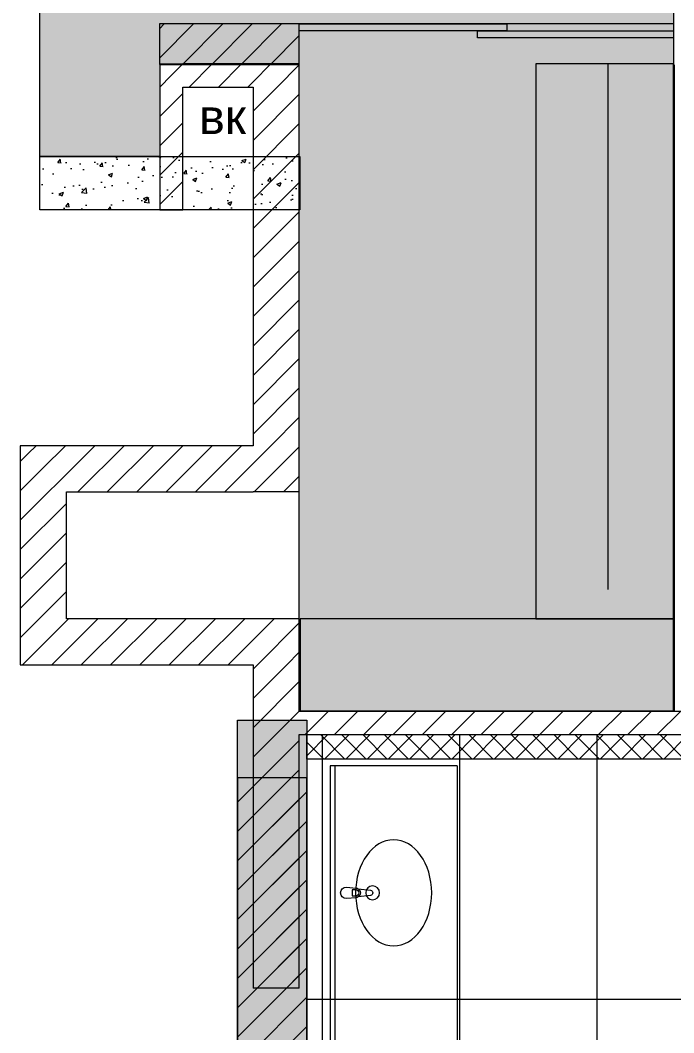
# Model space of a CAD drawing. Header units: millimetres. Extents: x 2336463 to 2579121, y 595385 to 778077.
# Drawn here: x 2525594 to 2528427, y 618458 to 622846 of the extents above; entities that cross this region are included whole.
import ezdxf

# ---------------------------------------------------------------- set-up
doc = ezdxf.new("R2010")
doc.units = ezdxf.units.MM
doc.header["$MEASUREMENT"] = 0
for name, color, linetype, lineweight, true_color in [('+ план экспозиций_Ном._пера__242', 7, 'Continuous', 13, 0x1b55b5), ('+возводимые стены_Ном._пера__169', 7, 'Continuous', 5, 0x68b353), ('+возводимые стены_Ном._пера__9', 7, 'Continuous', 15, 0x3dad99), ('+стена с дверью_Ном._пера__243', 7, 'Continuous', 13, 0xe25822), ('сит план_Ном._пера__87', 7, 'Continuous', 20, 0x6a6a6a)]:
    doc.layers.add(name, color=color, linetype=linetype, lineweight=lineweight, true_color=true_color)
for name, color, linetype in [('+возводимые стены', 7, 'Continuous'), ('Интерьер - Мебель', 7, 'Continuous'), ('сит план', 7, 'Continuous')]:
    doc.layers.add(name, color=color, linetype=linetype)
for name, color, linetype, lineweight in [('+возводимые стены_Ном._пера__1', 7, 'Continuous', 13), ('+возводимые стены_Ном._пера__101', 252, 'Continuous', 5), ('+стена с дверью_Ном._пера__1', 7, 'Continuous', 13), ('Интерьер - Мебель_Ном._пера__1', 7, 'Continuous', 13), ('сит план_Ном._пера__1', 7, 'Continuous', 13)]:
    doc.layers.add(name, color=color, linetype=linetype, lineweight=lineweight)
doc.styles.add('СГЕНЕРИР_СТИЛЬ_1', font='arial.ttf')
doc.linetypes.add('вешало', pattern='A,0,[1,Р”РёР·Р°Р№РЅ РїСЂРѕРµРєС‚ СЂР°Р±РѕС‡РёР№1.Shx,S=9.52381,R=0,X=0,Y=0],-1200,0', length=1200)
pattern_1 = [(45, (2086872.015, 585813.69), (-63.639609, 63.639609), [])]
pattern_2 = [(50, (2086872.01, 585813.69), (-182.18467, 15.939086), [19.05, -209.55]), (355, (2086872.01, 585813.69), (-35.24342, 191.056845), [15.24, -167.640584]), (100.451445, (2086887.2, 585812.36), (146.94125, 175.11775), [16.19001, -178.090245]), (46.1842, (2086872.01, 585864.49), (-271.07904, 42.04233), [28.575, -314.325]), (96.63556, (2086894.6, 585860.98), (237.40413, 247.42612), [24.28502, -267.1356]), (351.18415, (2086872.01, 585864.49), (237.40413, 247.42612), [22.85997, -251.45973]), (21, (2086897.41, 585851.79), (-151.61439, 102.2652), [19.05, -209.55]), (326, (2086897.41, 585851.79), (61.80203, 184.18797), [15.24, -167.64]), (71.451445, (2086910.05, 585843.26), (213.41642, 81.92277), [16.19001, -178.08994]), (37.5, (2086872.015, 585813.686), (3.088603, 84.555039), [0, -165.608, 0, -170.18, 0, -168.275]), (7.5, (2086872.015, 585813.69), (66.819663, 100.180575), [0, -97.028, 0, -161.798, 0, -64.135]), (327.5, (2086815.37, 585813.686), (-135.590595, 5.728744), [0, -63.5, 0, -198.12, 0, -262.89]), (317.5, (2086789.97, 585813.69), (148.12918, 25.42649), [0, -82.55, 0, -131.572, 0, -186.69])]

# ---------------------------------------------------------------- blocks, each defined once
blk = doc.blocks.new('Перекрытие_161', base_point=(2526807.8, 619852.8))
at = {"layer": 'Интерьер - Мебель_Ном._пера__1', "color": 7, "linetype": 'Continuous', "lineweight": 13, "flags": 128}
blk.add_lwpolyline([(2526807.8, 619852.8), (2528425.6, 619852.8), (2528425.6, 620252.2), (2526807.8, 620252.2)], close=True, dxfattribs=at)
blk = doc.blocks.new('Перекрытие_162', base_point=(2527829.6, 620252.2))
at = {"layer": 'Интерьер - Мебель_Ном._пера__1', "color": 7, "linetype": 'Continuous', "lineweight": 13, "flags": 128}
blk.add_lwpolyline([(2527829.6, 620252.2), (2528425.6, 620252.2), (2528425.6, 622656.3), (2527829.6, 622656.3)], close=True, dxfattribs=at)
blk = doc.blocks.new('Стена_590', base_point=(2526198.8, 622024))
at = {"layer": 'сит план_Ном._пера__87', "linetype": 'Continuous', "lineweight": 20, "true_color": 0x6a6a6a}
h = blk.add_hatch(dxfattribs=at)
h.set_pattern_fill('Блоки_Бетонные_Эффективные', color=251, style=0, pattern_type=2)
h.set_pattern_definition(pattern_1)
h.paths.add_polyline_path([(2526298.9, 622656.3), (2526198.9, 622656.3), (2526298.9, 622556.3)])
h = blk.add_hatch(dxfattribs=at)
h.set_pattern_fill('Блоки_Бетонные_Эффективные', color=251, style=0, pattern_type=2)
h.set_pattern_definition(pattern_1)
h.paths.add_polyline_path([(2526298.9, 622556.3), (2526198.9, 622656.3), (2526198.9, 622556.3)])
h = blk.add_hatch(dxfattribs=at)
h.set_pattern_fill('Блоки_Бетонные_Эффективные', color=251, style=0, pattern_type=2)
h.set_pattern_definition(pattern_1)
h.paths.add_polyline_path([(2526198.8, 622024), (2526298.8, 622024), (2526298.9, 622556.3), (2526198.9, 622556.3)])
at = {"layer": 'сит план_Ном._пера__1', "color": 7, "linetype": 'Continuous', "lineweight": 13, "flags": 128}
for points in [[(2526198.9, 622656.3), (2526198.8, 622024)], [(2526198.9, 622656.3), (2526298.9, 622656.3)], [(2526298.8, 622024), (2526298.9, 622556.3)], [(2526198.8, 622024), (2526298.8, 622024)]]:
    blk.add_lwpolyline(points, dxfattribs=at)
blk = doc.blocks.new('Стена_591', base_point=(2526198.9, 622656.3))
at = {"layer": 'сит план_Ном._пера__87', "linetype": 'Continuous', "lineweight": 20, "true_color": 0x6a6a6a}
h = blk.add_hatch(dxfattribs=at)
h.set_pattern_fill('Блоки_Бетонные_Эффективные', color=251, style=0, pattern_type=2)
h.set_pattern_definition(pattern_1)
h.paths.add_polyline_path([(2526298.9, 622556.3), (2526603.9, 622556.3), (2526603.9, 622656.3), (2526298.9, 622656.3)])
at = {"layer": 'сит план_Ном._пера__1', "color": 7, "linetype": 'Continuous', "lineweight": 13, "flags": 128}
for points in [[(2526603.9, 622656.3), (2526298.9, 622656.3)], [(2526298.9, 622556.3), (2526603.9, 622556.3)]]:
    blk.add_lwpolyline(points, dxfattribs=at)
blk = doc.blocks.new('Стена_604', base_point=(2526603.9, 622656.3))
at = {"layer": 'сит план_Ном._пера__87', "linetype": 'Continuous', "lineweight": 20, "true_color": 0x6a6a6a}
h = blk.add_hatch(dxfattribs=at)
h.set_pattern_fill('Блоки_Бетонные_Эффективные', color=251, style=0, pattern_type=2)
h.set_pattern_definition(pattern_1)
h.paths.add_polyline_path([(2526603.9, 622556.3), (2526803.9, 622656.3), (2526603.9, 622656.3)])
h = blk.add_hatch(dxfattribs=at)
h.set_pattern_fill('Блоки_Бетонные_Эффективные', color=251, style=0, pattern_type=2)
h.set_pattern_definition(pattern_1)
h.paths.add_polyline_path([(2526603.9, 622556.3), (2526803.9, 622556.3), (2526803.9, 622656.3)])
h = blk.add_hatch(dxfattribs=at)
h.set_pattern_fill('Блоки_Бетонные_Эффективные', color=251, style=0, pattern_type=2)
h.set_pattern_definition(pattern_1)
h.paths.add_polyline_path([(2526603.9, 622556.3), (2526603.9, 621001.7), (2526803.9, 621001.7), (2526803.9, 622556.3)])
h = blk.add_hatch(dxfattribs=at)
h.set_pattern_fill('Блоки_Бетонные_Эффективные', color=251, style=0, pattern_type=2)
h.set_pattern_definition(pattern_1)
h.paths.add_polyline_path([(2526603.9, 620801.7), (2526803.9, 620801.7), (2526603.9, 621001.7)])
h = blk.add_hatch(dxfattribs=at)
h.set_pattern_fill('Блоки_Бетонные_Эффективные', color=251, style=0, pattern_type=2)
h.set_pattern_definition(pattern_1)
h.paths.add_polyline_path([(2526603.9, 621001.7), (2526803.9, 620801.7), (2526803.9, 621001.7)])
at = {"layer": 'сит план_Ном._пера__1', "color": 7, "linetype": 'Continuous', "lineweight": 13, "flags": 128}
for points in [[(2526803.9, 622656.3), (2526603.9, 622656.3)], [(2526803.9, 620801.7), (2526803.9, 622656.3)], [(2526603.9, 622556.3), (2526603.9, 621001.7)], [(2526803.9, 620801.7), (2526603.9, 620801.7)]]:
    blk.add_lwpolyline(points, dxfattribs=at)
blk = doc.blocks.new('Стена_605', base_point=(2526603.9, 621001.7))
at = {"layer": 'сит план_Ном._пера__87', "linetype": 'Continuous', "lineweight": 20, "true_color": 0x6a6a6a}
h = blk.add_hatch(dxfattribs=at)
h.set_pattern_fill('Блоки_Бетонные_Эффективные', color=251, style=0, pattern_type=2)
h.set_pattern_definition(pattern_1)
h.paths.add_polyline_path([(2525594.1, 620801.7), (2525794.1, 620801.7), (2525594.1, 621001.7)])
h = blk.add_hatch(dxfattribs=at)
h.set_pattern_fill('Блоки_Бетонные_Эффективные', color=251, style=0, pattern_type=2)
h.set_pattern_definition(pattern_1)
h.paths.add_polyline_path([(2525594.1, 621001.7), (2525794.1, 620801.7), (2525794.1, 621001.7)])
h = blk.add_hatch(dxfattribs=at)
h.set_pattern_fill('Блоки_Бетонные_Эффективные', color=251, style=0, pattern_type=2)
h.set_pattern_definition(pattern_1)
h.paths.add_polyline_path([(2526603.9, 621001.7), (2525794.1, 621001.7), (2525794.1, 620801.7), (2526603.9, 620801.7)])
at = {"layer": 'сит план_Ном._пера__1', "color": 7, "linetype": 'Continuous', "lineweight": 13, "flags": 128}
for points in [[(2525594.1, 621001.7), (2525594.1, 620801.7)], [(2526603.9, 621001.7), (2525594.1, 621001.7)], [(2525794.1, 620801.7), (2526603.9, 620801.7)]]:
    blk.add_lwpolyline(points, dxfattribs=at)
blk = doc.blocks.new('Стена_606', base_point=(2525594.1, 621001.7))
at = {"layer": 'сит план_Ном._пера__87', "linetype": 'Continuous', "lineweight": 20, "true_color": 0x6a6a6a}
h = blk.add_hatch(dxfattribs=at)
h.set_pattern_fill('Блоки_Бетонные_Эффективные', color=251, style=0, pattern_type=2)
h.set_pattern_definition(pattern_1)
h.paths.add_polyline_path([(2525594.1, 620801.7), (2525594.1, 620252.2), (2525794.1, 620252.2), (2525794.1, 620801.7)])
h = blk.add_hatch(dxfattribs=at)
h.set_pattern_fill('Блоки_Бетонные_Эффективные', color=251, style=0, pattern_type=2)
h.set_pattern_definition(pattern_1)
h.paths.add_polyline_path([(2525794.1, 620252.2), (2525594.1, 620052.2), (2525794.1, 620052.2)])
h = blk.add_hatch(dxfattribs=at)
h.set_pattern_fill('Блоки_Бетонные_Эффективные', color=251, style=0, pattern_type=2)
h.set_pattern_definition(pattern_1)
h.paths.add_polyline_path([(2525794.1, 620252.2), (2525594.1, 620252.2), (2525594.1, 620052.2)])
at = {"layer": 'сит план_Ном._пера__1', "color": 7, "linetype": 'Continuous', "lineweight": 13, "flags": 128}
for points in [[(2525594.1, 620801.7), (2525594.1, 620052.2)], [(2525794.1, 620252.2), (2525794.1, 620801.7)], [(2525594.1, 620052.2), (2525794.1, 620052.2)]]:
    blk.add_lwpolyline(points, dxfattribs=at)
blk = doc.blocks.new('Стена_607', base_point=(2525594.1, 620052.2))
at = {"layer": 'сит план_Ном._пера__87', "linetype": 'Continuous', "lineweight": 20, "true_color": 0x6a6a6a}
h = blk.add_hatch(dxfattribs=at)
h.set_pattern_fill('Блоки_Бетонные_Эффективные', color=251, style=0, pattern_type=2)
h.set_pattern_definition(pattern_1)
h.paths.add_polyline_path([(2525794.1, 620052.2), (2526603.9, 620052.2), (2526603.9, 620252.2), (2525794.1, 620252.2)])
h = blk.add_hatch(dxfattribs=at)
h.set_pattern_fill('Блоки_Бетонные_Эффективные', color=251, style=0, pattern_type=2)
h.set_pattern_definition(pattern_1)
h.paths.add_polyline_path([(2526603.9, 620052.2), (2526803.9, 620052.2), (2526803.9, 620252.2)])
h = blk.add_hatch(dxfattribs=at)
h.set_pattern_fill('Блоки_Бетонные_Эффективные', color=251, style=0, pattern_type=2)
h.set_pattern_definition(pattern_1)
h.paths.add_polyline_path([(2526603.9, 620052.2), (2526803.9, 620252.2), (2526603.9, 620252.2)])
at = {"layer": 'сит план_Ном._пера__1', "color": 7, "linetype": 'Continuous', "lineweight": 13, "flags": 128}
for points in [[(2526803.9, 620252.2), (2525794.1, 620252.2)], [(2526803.9, 620252.2), (2526803.9, 620052.2)], [(2525794.1, 620052.2), (2526603.9, 620052.2)]]:
    blk.add_lwpolyline(points, dxfattribs=at)
blk = doc.blocks.new('Стена_617', base_point=(2526536, 619562.1))
at = {"layer": 'сит план_Ном._пера__87', "linetype": 'Continuous', "lineweight": 20, "true_color": 0x6a6a6a}
h = blk.add_hatch(dxfattribs=at)
h.set_pattern_fill('Блоки_Бетонные_Эффективные', color=251, style=0, pattern_type=2)
h.set_pattern_definition(pattern_1)
h.paths.add_polyline_path([(2526536, 619562.1), (2526536, 614562.1), (2526836, 614562.1), (2526836, 619562.1)])
at = {"layer": 'сит план_Ном._пера__1', "color": 7, "linetype": 'Continuous', "lineweight": 13, "flags": 128}
for points in [[(2526536, 619562.1), (2526536, 614562.1)], [(2526836, 619562.1), (2526536, 619562.1)], [(2526836, 616284.3), (2526836, 619562.1)]]:
    blk.add_lwpolyline(points, dxfattribs=at)
blk = doc.blocks.new('Стена_634', base_point=(2528574.7, 619749.7))
at = {"layer": '+возводимые стены_Ном._пера__169', "linetype": 'Continuous', "lineweight": 5, "true_color": 0x68b353}
h = blk.add_hatch(dxfattribs=at)
h.set_pattern_fill('Блоки_Бетонные_Эффективные', color=85, style=0, pattern_type=2)
h.set_pattern_definition(pattern_1)
h.paths.add_polyline_path([(2528574.7, 619849.7), (2526803.9, 619849.7), (2526803.9, 619749.7), (2528574.7, 619749.7)])
at = {"layer": '+возводимые стены_Ном._пера__101', "color": 252, "linetype": 'Continuous', "lineweight": 5, "flags": 128}
for points in [[(2528574.7, 619849.7), (2526803.9, 619849.7)], [(2528574.7, 619749.7), (2528574.7, 619849.7)], [(2526803.9, 619749.7), (2528574.7, 619749.7)]]:
    blk.add_lwpolyline(points, dxfattribs=at)
blk = doc.blocks.new('Стена_638', base_point=(2526603.9, 620052.2))
at = {"layer": 'сит план_Ном._пера__87', "linetype": 'Continuous', "lineweight": 20, "true_color": 0x6a6a6a}
h = blk.add_hatch(dxfattribs=at)
h.set_pattern_fill('Блоки_Бетонные_Эффективные', color=251, style=0, pattern_type=2)
h.set_pattern_definition(pattern_1)
h.paths.add_polyline_path([(2526603.9, 620052.2), (2526603.9, 618650.7), (2526803.9, 618650.7), (2526803.9, 620052.2)])
at = {"layer": 'сит план_Ном._пера__1', "color": 7, "linetype": 'Continuous', "lineweight": 13, "flags": 128}
for points in [[(2526603.9, 620052.2), (2526603.9, 618650.7)], [(2526803.9, 619849.7), (2526803.9, 620052.2)], [(2526803.9, 618650.7), (2526803.9, 619749.7)], [(2526803.9, 618650.7), (2526603.9, 618650.7)]]:
    blk.add_lwpolyline(points, dxfattribs=at)
blk = doc.blocks.new('Стена_657', base_point=(2526197.3, 622654.8))
at = {"layer": '+возводимые стены_Ном._пера__169', "linetype": 'Continuous', "lineweight": 5, "true_color": 0x68b353}
h = blk.add_hatch(dxfattribs=at)
h.set_pattern_fill('Блоки_Бетонные_Эффективные', color=85, style=0, pattern_type=2)
h.set_pattern_definition(pattern_1)
h.paths.add_polyline_path([(2526197.3, 622654.8), (2526803.6, 622654.8), (2526803.6, 622829.8), (2526197.3, 622829.8)])
at = {"layer": '+возводимые стены_Ном._пера__101', "color": 252, "linetype": 'Continuous', "lineweight": 5, "flags": 128}
for points in [[(2526803.6, 622829.8), (2526197.3, 622829.8)], [(2526197.3, 622829.8), (2526197.3, 622654.8)], [(2526803.6, 622654.8), (2526803.6, 622829.8)], [(2526197.3, 622654.8), (2526198.9, 622654.8)], [(2526298.9, 622654.8), (2526803.6, 622654.8)]]:
    blk.add_lwpolyline(points, dxfattribs=at)
blk = doc.blocks.new('Панель с Несколькими Умывальниками 25')
at = {"layer": 'Интерьер - Мебель_Ном._пера__1', "color": 7, "linetype": 'Continuous', "lineweight": 13}
for p, q in [((-1100, 0), (1100, 0)), ((-1100, -550), (-1100, 0)), ((1100, -550), (1100, 0)), ((-1100, -20), (1100, -20)), ((-563.6, -109.8), (-563.6, -94.9)), ((-563.6, -94.9), (-536.4, -94.9)), ((-536.4, -94.9), (-536.4, -109.8)), ((536.4, -109.8), (536.4, -94.9)), ((536.4, -94.9), (563.6, -94.9)), ((563.6, -94.9), (563.6, -109.8)), ((-1100, -550), (1100, -550))]:
    blk.add_line(p, q, dxfattribs=at)
at = {"layer": 'Интерьер - Мебель_Ном._пера__1', "color": 7, "linetype": 'Continuous', "lineweight": 13, "flags": 128}
for points in [[(-575, -70), (-571, -112, 0.12102), (-567.7, -121.5), (-561.1, -174.4, 0.882566), (-538.9, -174.4), (-532.3, -121.5, 0.12102), (-529, -112), (-525, -70, 1)], [(525, -70), (529, -112, 0.12102), (532.3, -121.5), (538.9, -174.4, 0.882566), (561.1, -174.4), (567.7, -121.5, 0.12102), (571, -112), (575, -70, 1)]]:
    blk.add_lwpolyline(points, format="xyb", close=True, dxfattribs=at)
at = {"layer": 'Интерьер - Мебель_Ном._пера__1', "color": 7, "linetype": 'Continuous', "lineweight": 13}
for centre in [(-550, -183.9), (550, -183.9)]:
    blk.add_circle(centre, 30, dxfattribs=at)
for centre, radius, start, end in [((-550, -110.1), 21.1, 212.771, 327.229), ((-550, -109.8), 13.6, 180, 0), ((550, -110.1), 21.1, 212.771, 327.229), ((550, -109.8), 13.6, 180, 0)]:
    blk.add_arc(centre, radius, start, end, dxfattribs=at)
for centre in [(-550, -275), (550, -275)]:
    blk.add_ellipse(centre, major_axis=(230, 0), ratio=0.717391, dxfattribs=at)

msp = doc.modelspace()

# ---------------------------------------------------------------- hatches: boundary and pattern name
at = {"layer": '+ план экспозиций_Ном._пера__242', "linetype": 'Continuous', "lineweight": 13, "true_color": 0x1b55b5}
h = msp.add_hatch(dxfattribs=at)
h.set_pattern_fill('Сетка_596x1500', color=152, style=0, pattern_type=2)
h.set_pattern_definition([(90, (2530479.1, 618602.75), (-596, 0), []), (180, (2530479.1, 618602.8), (0, 1500), [])])
h.paths.add_polyline_path([(2526835.8, 619749.7), (2526835.8, 617401.1), (2529077.9, 617401.1), (2529077.9, 617402.8), (2530479.1, 617402.8), (2530479.1, 619749.7), (2529077.9, 619749.7)])
at = {"layer": '+возводимые стены_Ном._пера__9', "linetype": 'Continuous', "lineweight": 15, "true_color": 0x3dad99}
h = msp.add_hatch(dxfattribs=at)
h.set_pattern_fill('Блоки_Бетонные', color=135, style=0, pattern_type=2)
h.set_pattern_definition([(45, (2086872.015, 585813.686), (-45.961939, 45.961939), []), (135, (2086872.015, 585813.686), (45.961939, 45.961939), [])])
h.paths.add_polyline_path([(2526836, 619749.7), (2530476.6, 619749.7), (2530476.6, 619643.7), (2526836, 619643.7)])
at = {"layer": '+стена с дверью_Ном._пера__243', "linetype": 'Continuous', "lineweight": 0, "true_color": 0x381608}
msp.add_hatch(color=28, dxfattribs=at).paths.add_polyline_path([(2526578.5, 625555.9), (2526578.5, 628644.3), (2528406.9, 628644.3), (2528548.1, 628644.3), (2528548.1, 625677.7), (2528406.9, 625677.7), (2528406.9, 624046.4), (2528426.9, 624046.4), (2528426.9, 622652), (2528429.2, 622652), (2528429.2, 619849.7), (2526803.9, 619849.7), (2526803.9, 622652), (2526198.9, 622652), (2526198.9, 622256), (2525678.9, 622256), (2525678.9, 624045.8), (2525678.9, 625555.9)])
at = {"layer": 'сит план_Ном._пера__1', "linetype": 'Continuous', "lineweight": 13}
h = msp.add_hatch(dxfattribs=at)
h.set_pattern_fill('AR_CONC', style=0, pattern_type=2)
h.set_pattern_definition(pattern_2)
h.paths.add_polyline_path([(2525678.9, 622256), (2526805.8, 622256), (2526805.8, 622024), (2525678.9, 622024)])
h = msp.add_hatch(dxfattribs=at)
h.set_pattern_fill('AR_CONC', style=0, pattern_type=2)
h.set_pattern_definition(pattern_2)
h.paths.add_polyline_path([(2526536, 619812.3), (2526836, 619812.3), (2526836, 614562.1), (2526536, 614562.1)])

# ---------------------------------------------------------------- linework, layer by layer
at = {"layer": '+возводимые стены_Ном._пера__1', "color": 7, "linetype": 'Continuous', "lineweight": 13, "flags": 128}
msp.add_lwpolyline([(2526836, 619749.7), (2530476.6, 619749.7), (2530476.6, 619643.7), (2526836, 619643.7)], close=True, dxfattribs=at)
at = {"layer": '+стена с дверью_Ном._пера__1', "color": 7, "linetype": 'Continuous', "lineweight": 13, "flags": 128}
msp.add_lwpolyline([(2526578.5, 625555.9), (2526578.5, 628644.3), (2528406.9, 628644.3), (2528548.1, 628644.3), (2528548.1, 625677.7), (2528406.9, 625677.7), (2528406.9, 624046.4), (2528426.9, 624046.4), (2528426.9, 622652), (2528429.2, 622652), (2528429.2, 619849.7), (2526803.9, 619849.7), (2526803.9, 622652), (2526198.9, 622652), (2526198.9, 622256), (2525678.9, 622256), (2525678.9, 624045.8), (2525678.9, 625555.9)], close=True, dxfattribs=at)
at = {"layer": 'Интерьер - Мебель_Ном._пера__1', "color": 7, "linetype": 'Continuous', "lineweight": 13}
for p, q in [((2528429.3, 622829.7), (2526803.6, 622829.7)), ((2526803.6, 622829.7), (2527703.6, 622829.7)), ((2526803.6, 622799.7), (2526803.6, 622829.7)), ((2528429.3, 622829.7), (2527529.3, 622829.7)), ((2527703.6, 622829.7), (2527703.6, 622799.7)), ((2527703.6, 622799.7), (2526803.6, 622799.7)), ((2527576.7, 622799.7), (2528426.7, 622799.7)), ((2527576.7, 622769.7), (2527576.7, 622799.7)), ((2528426.7, 622769.7), (2527576.7, 622769.7)), ((2528426.7, 622799.7), (2528426.7, 622769.7))]:
    msp.add_line(p, q, dxfattribs=at)
at = {"layer": 'Интерьер - Мебель_Ном._пера__1', "color": 7, "linetype": 'вешало', "lineweight": 13}
msp.add_line((2528141.3, 622656.9), (2528141.3, 620378.7), dxfattribs=at)
at = {"layer": 'сит план_Ном._пера__1', "color": 7, "linetype": 'Continuous', "lineweight": 13, "flags": 128}
for points in [[(2525678.9, 622256), (2526805.8, 622256), (2526805.8, 622024), (2525678.9, 622024)], [(2526536, 619812.3), (2526836, 619812.3), (2526836, 614562.1), (2526536, 614562.1)]]:
    msp.add_lwpolyline(points, close=True, dxfattribs=at)

# ---------------------------------------------------------------- block references
at = {"layer": '+возводимые стены', "color": 252, "lineweight": 5}
for name, p in [('Стена_657', (2526197.3, 622654.8)), ('Стена_634', (2528574.7, 619749.7))]:
    msp.add_blockref(name, p, dxfattribs=at)
at = {"layer": 'Интерьер - Мебель', "color": 7, "linetype": 'Continuous', "lineweight": 13}
for name, p in [('Перекрытие_162', (2527829.6, 620252.2)), ('Перекрытие_161', (2526807.8, 619852.8))]:
    msp.add_blockref(name, p, dxfattribs=at)
at = {"layer": 'Интерьер - Мебель_Ном._пера__1', "color": 7, "linetype": 'Continuous', "lineweight": 13, "xscale": -1, "zscale": 1000, "rotation": 90}
msp.add_blockref('Панель с Несколькими Умывальниками 25', (2526937.9, 618514), dxfattribs=at)
at = {"layer": 'сит план', "color": 7, "lineweight": 13}
for name, p in [('Стена_590', (2526198.8, 622024)), ('Стена_591', (2526198.9, 622656.3)), ('Стена_604', (2526603.9, 622656.3)), ('Стена_605', (2526603.9, 621001.7)), ('Стена_606', (2525594.1, 621001.7)), ('Стена_607', (2525594.1, 620052.2)), ('Стена_638', (2526603.9, 620052.2)), ('Стена_617', (2526536, 619562.1))]:
    msp.add_blockref(name, p, dxfattribs=at)

# ---------------------------------------------------------------- texts
at = {"layer": 'сит план_Ном._пера__1', "color": 7, "linetype": 'Continuous', "lineweight": 13, "insert": (2526369.6, 622502.7), "char_height": 150, "attachment_point": 1, "style": 'СГЕНЕРИР_СТИЛЬ_1'}
msp.add_mtext('\\A1;{\\pql;\\fArial|b0|i0|c204|p38;в\\fArial|b0|i0|c204|p38;к}', dxfattribs=at)

doc.saveas('drawing.dxf')
